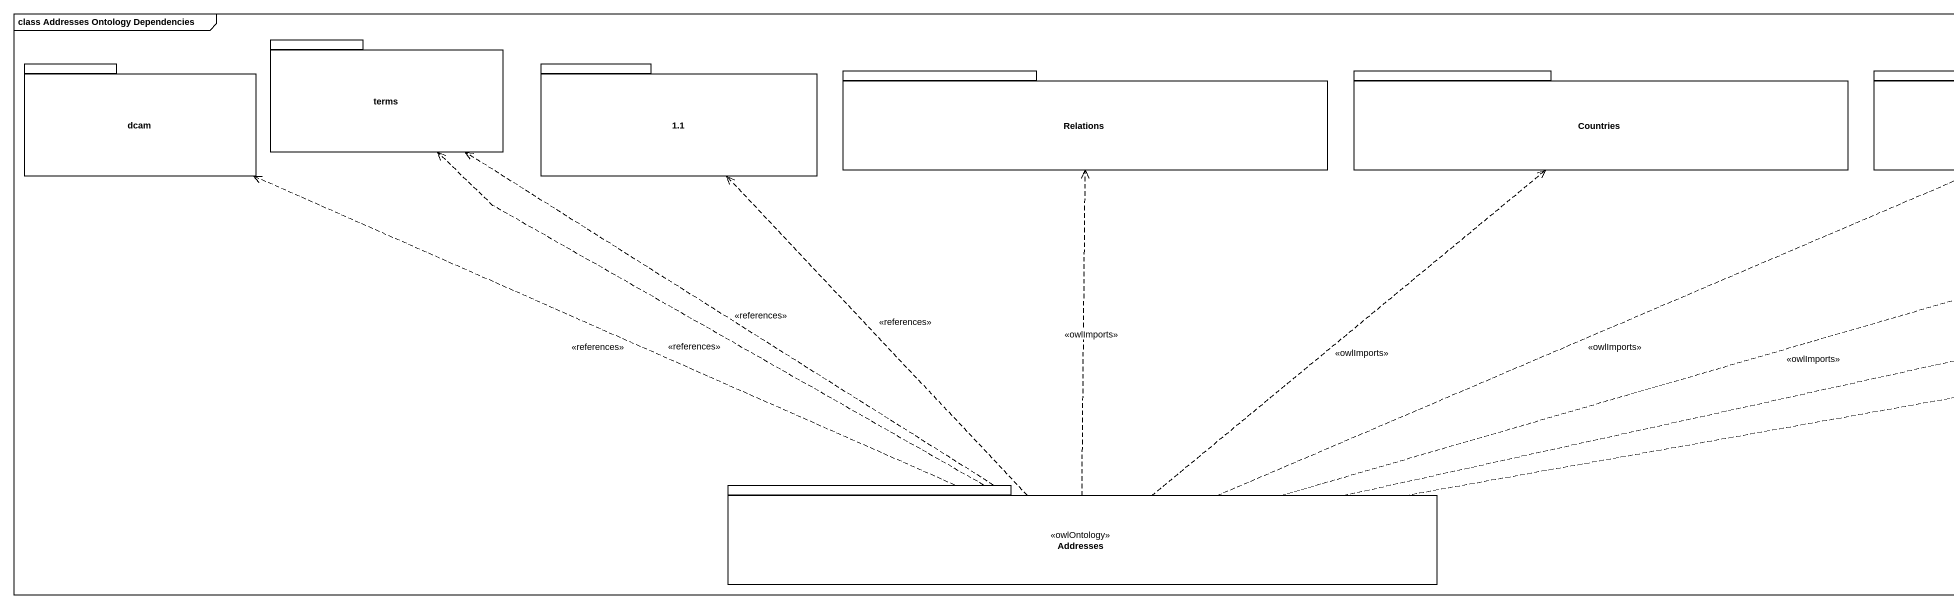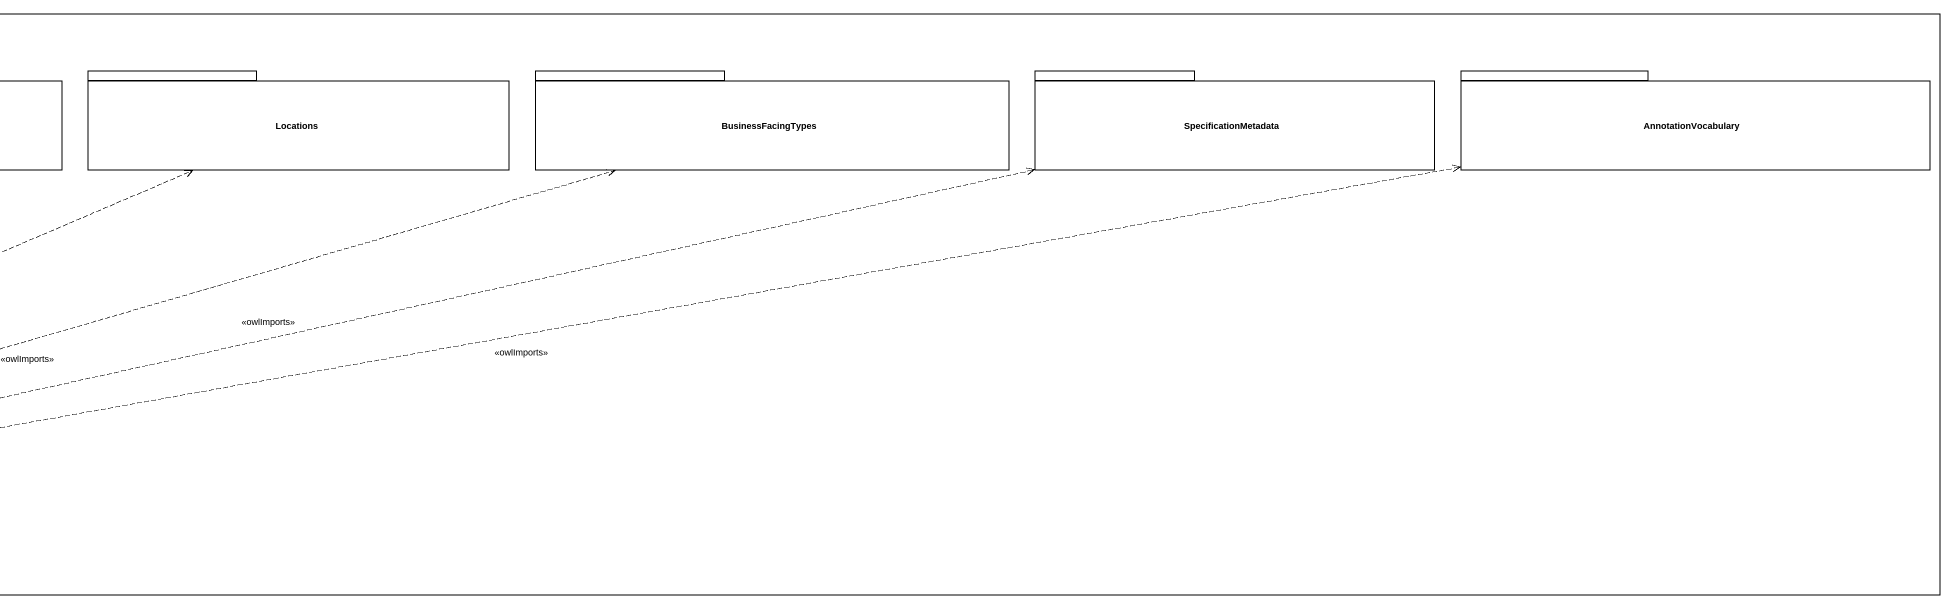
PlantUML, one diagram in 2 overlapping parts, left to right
@startuml
mainframe class Addresses Ontology Dependencies
package dcam {
}
package terms {
}
package "1.1" as p1_1 {
}
package Relations {
}
package Countries {
}
package Locations {
}
package BusinessFacingTypes {
}
package SpecificationMetadata {
}
package AnnotationVocabulary {
}
package Addresses <<owlOntology>> {
}
Addresses .left.> dcam : <<references>>
Addresses .up.> terms : <<references>>
Addresses .up.> terms : <<references>>
Addresses .up.> p1_1 : <<references>>
Addresses .up.> Relations : <<owlImports>>
Addresses .up.> Countries : <<owlImports>>
Addresses .right.> Locations : <<owlImports>>
Addresses .right.> BusinessFacingTypes : <<owlImports>>
Addresses .right.> SpecificationMetadata : <<owlImports>>
Addresses .right.> AnnotationVocabulary : <<owlImports>>
@enduml
